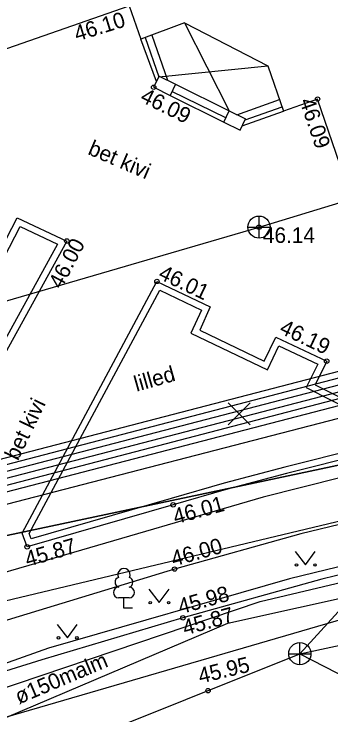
# Model space of a CAD drawing. Extents: x 641385 to 642153, y 6455477 to 6456351.
# Drawn here: x 641962.52 to 641976.8, y 6456158.32 to 6456189.89 of the extents above; entities that cross this region are included whole.
import ezdxf

# ---------------------------------------------------------------- set-up
doc = ezdxf.new("R2010")
doc.units = 0
for name, color, linetype in [('DTRASS', 7, 'Continuous'), ('HALJASTUS', 7, 'Continuous'), ('HOONE', 7, 'Continuous'), ('HOONEDET', 7, 'Continuous'), ('KKAEV', 7, 'Continuous'), ('KORGUS', 7, 'Continuous'), ('KTRASS', 7, 'Continuous'), ('PIIR', 7, 'Continuous'), ('PUU', 7, 'Continuous'), ('RAJATIS', 7, 'Continuous'), ('SITRASS', 7, 'Continuous'), ('SKTRASS', 7, 'Continuous'), ('TEE', 7, 'Continuous'), ('TTRASS', 7, 'Continuous'), ('VTRASS', 7, 'Continuous')]:
    doc.layers.add(name, color=color, linetype=linetype)

msp = doc.modelspace()

# ---------------------------------------------------------------- linework, layer by layer
at = {"layer": 'DTRASS'}
msp.add_line((641948.357, 6456164.241), (641985.706, 6456173.906), dxfattribs=at)
at = {"layer": 'HALJASTUS'}
for p, q in [((641975.183, 6456165.689), (641975.646, 6456165.082)), ((641975.646, 6456165.082), (641976.092, 6456165.689)), ((641968.594, 6456163.991), (641969.057, 6456163.384)), ((641969.057, 6456163.384), (641969.503, 6456163.991)), ((641964.461, 6456162.405), (641964.925, 6456161.798)), ((641964.925, 6456161.798), (641965.37, 6456162.405))]:
    msp.add_line(p, q, dxfattribs=at)
for centre in [(641975.245, 6456165.082), (641976.074, 6456165.082), (641968.656, 6456163.384), (641969.485, 6456163.384), (641964.524, 6456161.798), (641965.353, 6456161.798)]:
    msp.add_circle(centre, 0.055, dxfattribs=at)
at = {"layer": 'HOONE'}
for p, q in [((641970.207, 6456189.487), (641968.235, 6456188.76)), ((641970.207, 6456189.487), (641973.947, 6456187.55)), ((641968.43, 6456188.832), (641969.045, 6456187.057)), ((641973.947, 6456187.55), (641974.663, 6456185.515)), ((641968.812, 6456186.589), (641969.06, 6456187.087)), ((641969.06, 6456187.087), (641969.796, 6456186.721)), ((641968.812, 6456186.589), (641969.548, 6456186.223)), ((641969.796, 6456186.721), (641969.548, 6456186.223)), ((641972.07, 6456185.216), (641969.637, 6456186.402)), ((641972.928, 6456185.124), (641974.593, 6456185.714)), ((641971.973, 6456185.018), (641972.22, 6456185.521)), ((641972.22, 6456185.521), (641972.948, 6456185.164)), ((641971.973, 6456185.018), (641972.701, 6456184.661)), ((641972.701, 6456184.661), (641972.948, 6456185.164))]:
    msp.add_line(p, q, dxfattribs=at)
for points in [[(641978.287, 6456212.334), (641968.732, 6456208.993), (641968.083, 6456210.897), (641956.259, 6456206.869), (641954.566, 6456203.1), (641959.983, 6456187.572), (641967.703, 6456190.262), (641968.235, 6456188.76)], [(641990.675, 6456184.745), (641984.211, 6456182.491), (641984.616, 6456181.282), (641978.548, 6456179.199), (641976.196, 6456186.058), (641974.663, 6456185.515)]]:
    msp.add_lwpolyline(points, dxfattribs=at)
at = {"layer": 'HOONEDET'}
for p, q in [((641970.207, 6456189.487), (641972.22, 6456185.521)), ((641968.94, 6456186.847), (641968.235, 6456188.76)), ((641968.728, 6456188.942), (641969.434, 6456186.902)), ((641969.045, 6456187.057), (641973.947, 6456187.55)), ((641969.796, 6456186.721), (641972.22, 6456185.521)), ((641969.548, 6456186.223), (641971.973, 6456185.018)), ((641972.56, 6456185.354), (641974.48, 6456186.034)), ((641972.798, 6456184.859), (641974.663, 6456185.515))]:
    msp.add_line(p, q, dxfattribs=at)
at = {"layer": 'KKAEV'}
for p, q in [((641973.558, 6456179.792), (641973.558, 6456180.792)), ((641973.058, 6456180.292), (641974.058, 6456180.292)), ((641975.397, 6456160.584), (641975.397, 6456161.584)), ((641974.897, 6456161.084), (641975.897, 6456161.084))]:
    msp.add_line(p, q, dxfattribs=at)
for centre in [(641973.558, 6456180.292), (641975.397, 6456161.084)]:
    msp.add_circle(centre, 0.5, dxfattribs=at)
at = {"layer": 'KORGUS'}
for centre in [(641968.812, 6456186.589), (641976.196, 6456186.058), (641973.558, 6456180.292), (641964.9, 6456179.666), (641968.958, 6456177.846), (641976.605, 6456174.257), (641969.69, 6456167.789), (641963.114, 6456165.895), (641969.753, 6456164.895), (641970.128, 6456162.697), (641971.262, 6456159.418)]:
    msp.add_circle(centre, 0.1, dxfattribs=at)
at = {"layer": 'KTRASS'}
for p, q in [((641973.558, 6456180.292), (641977.738, 6456181.562)), ((641952.839, 6456174.245), (641973.558, 6456180.292))]:
    msp.add_line(p, q, dxfattribs=at)
msp.add_lwpolyline([(641955.219, 6456156.212), (641982.751, 6456164.227), (641986.086, 6456153.839), (641986.312, 6456152.446)], dxfattribs=at)
at = {"layer": 'PIIR'}
for points in [[(641907.232, 6456135.755), (641947.25, 6456163.24), (642019.41, 6456178.53), (642003.16, 6456222.82), (641998.52, 6456235.45), (641982.352, 6456279.541)], [(642066.637, 6456192.119), (642019.41, 6456178.53), (641947.25, 6456163.24), (641907.232, 6456135.755)]]:
    msp.add_lwpolyline(points, dxfattribs=at)
at = {"layer": 'PUU'}
for p, q in [((641967.714, 6456163.602), (641967.234, 6456163.602)), ((641967.474, 6456163.127), (641967.474, 6456163.602)), ((641967.854, 6456163.127), (641967.474, 6456163.127))]:
    msp.add_line(p, q, dxfattribs=at)
for centre, radius, start, end in [((641967.474, 6456164.647), 0.277, 332.5799, 207.4201), ((641967.304, 6456164.3), 0.233, 109.0217, 253.1415), ((641967.644, 6456164.3), 0.233, 286.8508, 70.9859), ((641967.237, 6456163.839), 0.238, 90.0016, 269.3953), ((641967.711, 6456163.839), 0.238, 270.6047, 89.9984)]:
    msp.add_arc(centre, radius, start, end, dxfattribs=at)
at = {"layer": 'RAJATIS'}
for points in [[(641962.662, 6456180.716), (641964.9, 6456179.666), (641956.003, 6456163.506), (641953.246, 6456162.508)], [(641962.796, 6456180.322), (641964.483, 6456179.53), (641955.795, 6456163.75), (641953.865, 6456163.051)], [(641963.114, 6456165.895), (641962.883, 6456166.516), (641968.958, 6456177.846), (641971.36, 6456176.697), (641970.885, 6456175.659), (641973.792, 6456174.262), (641974.313, 6456175.338), (641976.605, 6456174.257), (641976.086, 6456173.197), (641978.991, 6456171.733), (641979.546, 6456172.861), (641981.965, 6456171.751), (641981.799, 6456170.949), (641974.792, 6456169.191), (641972.073, 6456168.48), (641969.69, 6456167.789)], [(641963.298, 6456166.26), (641963.211, 6456166.494), (641969.087, 6456177.452), (641970.964, 6456176.554), (641970.49, 6456175.516), (641973.932, 6456173.862), (641974.454, 6456174.94), (641976.202, 6456174.116), (641975.686, 6456173.063), (641979.126, 6456171.329), (641979.686, 6456172.467), (641981.623, 6456171.578), (641981.543, 6456171.194), (641974.718, 6456169.482), (641971.993, 6456168.769), (641969.606, 6456168.077)]]:
    msp.add_lwpolyline(points, close=True, dxfattribs=at)
at = {"layer": 'SITRASS'}
for points in [[(642030.811, 6456179.876), (642025.635, 6456179.306), (642013.739, 6456176.835), (642003.257, 6456174.59), (641997.351, 6456173.39), (641985.945, 6456171.024), (641980.827, 6456169.913), (641973.743, 6456168.138), (641964.476, 6456165.431), (641960.126, 6456164.167), (641957.376, 6456163.272), (641953.35, 6456161.993), (641950.603, 6456160.72)], [(641950.603, 6456160.72), (642030.811, 6456179.876)], [(642030.811, 6456179.876), (642025.635, 6456179.306), (642013.739, 6456176.835), (642003.257, 6456174.59), (641997.351, 6456173.39), (641985.945, 6456171.024), (641980.827, 6456169.913), (641973.743, 6456168.138), (641964.476, 6456165.431), (641960.126, 6456164.167), (641957.376, 6456163.272), (641953.35, 6456161.993), (641950.603, 6456160.72)], [(641950.603, 6456160.72), (642030.811, 6456179.876)], [(642042.982, 6456179.542), (642036.859, 6456177.586), (642028.04, 6456175.864), (642010.332, 6456172.137), (642004.069, 6456170.878), (641993.156, 6456168.899), (641983.634, 6456166.566), (641974.925, 6456164.458), (641964.071, 6456161.339), (641955.658, 6456158.344), (641950.046, 6456155.812), (641947.713, 6456154.94), (641944.898, 6456153.677), (641940.714, 6456151.462), (641930.761, 6456146.063), (641925.051, 6456142.272), (641918.211, 6456137.7), (641911.46, 6456133.146)], [(642042.982, 6456179.542), (642036.859, 6456177.586), (642028.04, 6456175.864), (642010.332, 6456172.137), (642004.069, 6456170.878), (641993.156, 6456168.899), (641983.634, 6456166.566), (641974.925, 6456164.458), (641964.071, 6456161.339), (641955.658, 6456158.344), (641950.046, 6456155.812), (641947.713, 6456154.94), (641944.898, 6456153.677), (641940.714, 6456151.462), (641930.761, 6456146.063), (641925.051, 6456142.272), (641918.211, 6456137.7), (641911.46, 6456133.146)]]:
    msp.add_lwpolyline(points, dxfattribs=at)
at = {"layer": 'SKTRASS'}
for points in [[(641975.397, 6456161.084), (642021.301, 6456170.932)], [(641975.397, 6456161.084), (642021.301, 6456170.932)], [(641975.397, 6456161.084), (641978.692, 6456164.7)], [(641944.423, 6456148.679), (641975.397, 6456161.084)], [(641975.397, 6456161.084), (641980.359, 6456158.525)]]:
    msp.add_lwpolyline(points, dxfattribs=at)
at = {"layer": 'TEE'}
for points in [[(642058.048, 6456182.29), (642055.429, 6456181.515), (642049.613, 6456179.983), (642044.798, 6456178.863), (642036.876, 6456177.175), (642031.99, 6456176.174), (642015.226, 6456172.729), (641998.52, 6456169.319), (641981.92, 6456165.788), (641976.388, 6456164.433), (641970.128, 6456162.697), (641963.768, 6456160.809), (641956.055, 6456158.402), (641952.946, 6456157.23), (641949.692, 6456155.892), (641947.798, 6456154.961), (641941.55, 6456151.807), (641927.315, 6456143.384), (641923.486, 6456140.881), (641918.486, 6456137.564), (641911.707, 6456132.856)], [(642058.048, 6456182.29), (642055.429, 6456181.515), (642049.613, 6456179.983), (642044.798, 6456178.863), (642036.876, 6456177.175), (642031.99, 6456176.174), (642015.226, 6456172.729), (641998.52, 6456169.319), (641981.92, 6456165.788), (641976.388, 6456164.433), (641970.128, 6456162.697), (641963.768, 6456160.809), (641956.055, 6456158.402), (641952.946, 6456157.23), (641949.692, 6456155.892), (641947.798, 6456154.961), (641941.55, 6456151.807), (641927.315, 6456143.384), (641923.486, 6456140.881), (641918.486, 6456137.564), (641911.707, 6456132.856)], [(641997.793, 6456171.396), (641981.598, 6456167.967), (641975.435, 6456166.481), (641969.753, 6456164.895), (641962.401, 6456162.648), (641957.054, 6456160.997), (641955.487, 6456160.433), (641954.604, 6456163)]]:
    msp.add_lwpolyline(points, dxfattribs=at)
at = {"layer": 'TTRASS'}
for p, q in [((641947.595, 6456166.125), (641998.07, 6456179.255)), ((641947.671, 6456165.835), (641998.145, 6456178.965)), ((641947.746, 6456165.544), (641998.206, 6456178.67)), ((641947.822, 6456165.254), (641998.282, 6456178.38)), ((641947.897, 6456164.964), (641998.35, 6456178.088)), ((641947.973, 6456164.673), (641998.425, 6456177.798)), ((641972.165, 6456172.373), (641973.155, 6456171.383)), ((641972.165, 6456171.383), (641973.155, 6456172.373))]:
    msp.add_line(p, q, dxfattribs=at)
at = {"layer": 'VTRASS'}
for points in [[(641952.032, 6456155.26), (641959.328, 6456158.617), (641973.608, 6456163.428), (641982.99, 6456165.652), (641989.506, 6456167.167)], [(641953.538, 6456154.546), (641972.158, 6456162.455), (641991.109, 6456166.662)]]:
    msp.add_lwpolyline(points, dxfattribs=at)

# ---------------------------------------------------------------- texts
at = {"layer": 'HALJASTUS'}
msp.add_text('lilled', height=0.7, rotation=15.8719, dxfattribs=at).set_placement((641968.039, 6456172.876))
at = {"layer": 'KORGUS'}
for s, rotation, p in [(' 46.10', 17.1266, (641965.106, 6456188.571)), (' 46.09', 333.5729, (641967.928, 6456186.087)), (' 46.09', 288.9272, (641975.287, 6456186.221)), (' 46.00', 62.4031, (641964.536, 6456177.238)), (' 46.01', 334.5607, (641968.742, 6456178.103)), (' 46.19', 334.6078, (641974.195, 6456175.649)), (' 46.01', 15.3653, (641969.542, 6456166.838)), (' 45.87', 16.0673, (641962.877, 6456164.919)), (' 46.00', 15.5959, (641969.46, 6456164.938)), (' 45.98', 15.528, (641969.768, 6456162.787)), (' 45.87', 15.5393, (641969.973, 6456161.833)), (' 45.95', 13.4328, (641970.66, 6456159.678))]:
    msp.add_text(s, height=0.7, rotation=rotation, dxfattribs=at).set_placement(p)
msp.add_text(' 46.14', height=0.7, dxfattribs=at).set_placement((641973.473, 6456179.58))
at = {"layer": 'TEE'}
for rotation, p in [(336.6823, (641965.803, 6456183.59)), (64.1232, (641962.697, 6456169.742))]:
    msp.add_text('bet kivi', height=0.7, rotation=rotation, dxfattribs=at).set_placement(p)
at = {"layer": 'VTRASS'}
msp.add_text('ø150malm', height=0.7, rotation=22.9431, dxfattribs=at).set_placement((641962.744, 6456158.799))

doc.saveas('drawing.dxf')
